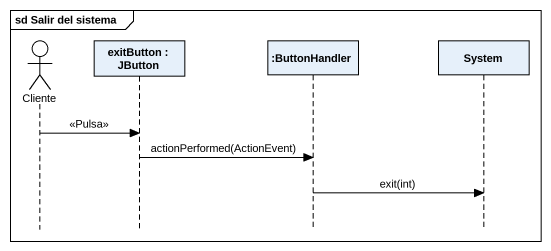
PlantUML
@startuml
mainframe sd Salir del sistema
hide footbox
actor Cliente
participant "exitButton : JButton" as exitButton
participant ":ButtonHandler" as ButtonHandler
participant System

Cliente -> exitButton : <<Pulsa>>
exitButton -> ButtonHandler : actionPerformed(ActionEvent)
ButtonHandler -> System : exit(int)
@enduml
